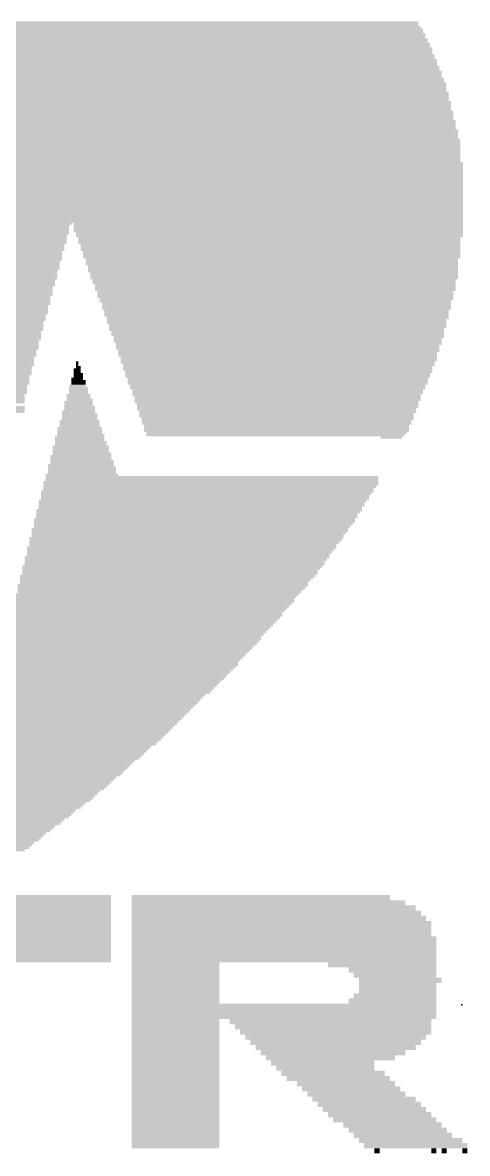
# Model space of a CAD drawing. Extents: x -21 to 88, y -12 to 76.
# Drawn here: x 57.427 to 59.324, y 33.714 to 38.538 of the extents above; entities that cross this region are included whole.
import ezdxf

# ---------------------------------------------------------------- set-up
doc = ezdxf.new("R2010")
doc.units = 0
for name, color, linetype in [('21', 253, 'CONTINUOUS'), ('22', 253, 'CONTINUOUS'), ('24', 7, 'CONTINUOUS')]:
    doc.layers.add(name, color=color, linetype=linetype)

# ---------------------------------------------------------------- blocks, each defined once
blk = doc.blocks.new('RECT')
blk.add_solid([(-0.5, -0.5), (0.5, -0.5), (-0.5, 0.5), (0.5, 0.5)])

msp = doc.modelspace()

# ---------------------------------------------------------------- linework, layer by layer
at = {"layer": '24'}
msp.add_point((59.3, 34.3485), dxfattribs=at)

# ---------------------------------------------------------------- block references
at = {"layer": '21'}
for p, xscale, yscale in [((57.1638, 34.8055), 1.2787, 0.022), ((57.1638, 34.7835), 1.2787, 0.022), ((58.4425, 34.8055), 1.1024, 0.022), ((58.4756, 34.7835), 1.1685, 0.022), ((57.1638, 34.7614), 1.2787, 0.022), ((57.1638, 34.7394), 1.2787, 0.022), ((58.4976, 34.7614), 1.2126, 0.022), ((58.5086, 34.7394), 1.2346, 0.022), ((57.1638, 34.7173), 1.2787, 0.022), ((57.1638, 34.6953), 1.2787, 0.0221), ((58.5197, 34.7173), 1.2567, 0.022), ((58.5307, 34.6953), 1.2787, 0.0221), ((57.1638, 34.6732), 1.2787, 0.022), ((57.1638, 34.6512), 1.2787, 0.022), ((57.1638, 34.6291), 1.2787, 0.022), ((58.5417, 34.6291), 1.3008, 0.022), ((58.5307, 34.6732), 1.2787, 0.022), ((58.5307, 34.6512), 1.2787, 0.022), ((57.1638, 34.6071), 1.2787, 0.022), ((57.1638, 34.585), 1.2787, 0.022), ((58.5417, 34.6071), 1.3008, 0.022), ((58.5417, 34.585), 1.3008, 0.022), ((57.1638, 34.563), 1.2787, 0.022), ((57.1638, 34.5409), 1.2787, 0.022), ((58.5417, 34.563), 1.3008, 0.022), ((58.5417, 34.5409), 1.3008, 0.022), ((58.0787, 34.5189), 0.3748, 0.022), ((58.0787, 34.4968), 0.3748, 0.022), ((58.9606, 34.5189), 0.463, 0.022), ((59.0047, 34.4968), 0.3748, 0.022), ((58.0787, 34.4748), 0.3748, 0.0221), ((58.0787, 34.4527), 0.3748, 0.022), ((59.0157, 34.4748), 0.3528, 0.0221), ((59.0378, 34.4527), 0.3528, 0.022), ((58.0787, 34.4307), 0.3748, 0.022), ((58.0787, 34.4087), 0.3748, 0.022), ((58.0787, 34.3866), 0.3748, 0.022), ((59.0157, 34.3866), 0.3528, 0.022), ((59.0268, 34.4307), 0.3307, 0.022), ((59.0268, 34.4087), 0.3307, 0.022), ((58.0787, 34.3646), 0.3748, 0.022), ((58.5417, 34.3425), 1.3008, 0.022), ((59.0047, 34.3646), 0.3748, 0.022), ((58.5417, 34.3205), 1.3008, 0.022), ((58.5417, 34.2984), 1.3008, 0.022), ((58.0787, 34.2764), 0.3748, 0.0221), ((58.0787, 34.2543), 0.3748, 0.022), ((58.7401, 34.2764), 0.8598, 0.0221), ((58.7512, 34.2543), 0.8378, 0.022), ((58.0787, 34.2323), 0.3748, 0.022), ((58.0787, 34.2102), 0.3748, 0.022), ((58.7622, 34.2323), 0.8157, 0.022), ((58.7622, 34.2102), 0.7717, 0.022), ((58.0787, 34.1882), 0.3748, 0.022), ((58.0787, 34.1661), 0.3748, 0.022), ((58.7622, 34.1882), 0.7276, 0.022), ((58.7622, 34.1661), 0.6835, 0.022), ((58.0787, 34.1441), 0.3748, 0.022), ((58.0787, 34.122), 0.3748, 0.022), ((58.0787, 34.1), 0.3748, 0.022), ((58.7512, 34.1441), 0.6173, 0.022), ((58.7401, 34.122), 0.5512, 0.022), ((58.7071, 34.1), 0.4409, 0.022), ((58.0787, 34.0779), 0.3748, 0.022), ((58.0787, 34.0559), 0.3748, 0.0221), ((58.7181, 34.0779), 0.4189, 0.022), ((58.7512, 34.0559), 0.4409, 0.0221), ((58.0787, 34.0339), 0.3748, 0.022), ((58.0787, 34.0118), 0.3748, 0.022), ((58.7732, 34.0339), 0.4409, 0.022), ((58.8063, 34.0118), 0.4189, 0.022), ((58.0787, 33.9898), 0.3748, 0.022), ((58.0787, 33.9677), 0.3748, 0.022), ((58.8283, 33.9898), 0.4189, 0.022), ((58.8504, 33.9677), 0.4189, 0.022), ((58.0787, 33.9457), 0.3748, 0.022), ((58.0787, 33.9236), 0.3748, 0.022), ((58.8835, 33.9457), 0.4409, 0.022), ((58.9055, 33.9236), 0.4409, 0.022), ((58.0787, 33.9016), 0.3748, 0.022), ((58.0787, 33.8795), 0.3748, 0.022), ((58.0787, 33.8575), 0.3748, 0.022), ((58.9275, 33.9016), 0.4409, 0.022), ((58.9496, 33.8795), 0.4409, 0.022), ((58.9716, 33.8575), 0.4409, 0.022), ((58.0787, 33.8354), 0.3748, 0.0221), ((58.0787, 33.8134), 0.3748, 0.022), ((59.0047, 33.8354), 0.4189, 0.0221), ((59.0268, 33.8134), 0.4189, 0.022), ((58.0787, 33.7913), 0.3748, 0.022), ((58.0787, 33.7693), 0.3748, 0.022), ((59.0488, 33.7913), 0.4189, 0.022), ((59.0819, 33.7693), 0.4409, 0.022), ((58.0787, 33.7472), 0.3748, 0.022), ((59.1039, 33.7472), 0.4409, 0.022), ((58.9386, 33.7252), 0.022, 0.022), ((59.1811, 33.7252), 0.022, 0.022), ((59.2252, 33.7252), 0.022, 0.022), ((59.3134, 33.7252), 0.022, 0.022)]:
    msp.add_blockref('RECT', p, dxfattribs=dict(at, xscale=xscale, yscale=yscale))
at = {"layer": '22', "yscale": 0.01, "rotation": 180}
for p, xscale in [((56.52, 38.5385), 5.19), ((58.015, 38.5285), 2.2), ((58.02, 38.5185), 2.21), ((58.025, 38.5085), 2.22), ((58.025, 38.4985), 2.22), ((58.035, 38.4885), 2.22), ((58.035, 38.4785), 2.22), ((58.04, 38.4685), 2.23), ((58.04, 38.4585), 2.23), ((58.05, 38.4485), 2.23), ((58.05, 38.4385), 2.23), ((58.055, 38.4285), 2.24), ((58.055, 38.4185), 2.24), ((58.06, 38.4085), 2.23), ((58.065, 38.3985), 2.24), ((58.065, 38.3885), 2.24), ((58.07, 38.3785), 2.25), ((58.075, 38.3685), 2.24), ((58.075, 38.3585), 2.24), ((58.08, 38.3485), 2.25), ((58.08, 38.3385), 2.25), ((58.085, 38.3285), 2.26), ((58.09, 38.3185), 2.25), ((58.09, 38.3085), 2.25), ((58.095, 38.2985), 2.26), ((58.095, 38.2885), 2.26), ((58.105, 38.2785), 2.26), ((58.11, 38.2685), 2.25), ((58.11, 38.2585), 2.25), ((58.11, 38.2485), 2.25), ((58.12, 38.2385), 2.25), ((58.12, 38.2285), 2.25), ((58.12, 38.2185), 2.25), ((58.12, 38.2085), 2.25), ((58.125, 38.1985), 2.26), ((58.13, 38.1885), 2.25), ((58.13, 38.1785), 2.25), ((58.13, 38.1685), 2.25), ((58.135, 38.1585), 2.26), ((58.135, 38.1485), 2.26), ((58.14, 38.1385), 2.25), ((58.14, 38.1285), 2.25), ((58.145, 38.1185), 2.26), ((58.145, 38.1085), 2.26), ((58.145, 38.0985), 2.26), ((58.15, 38.0885), 2.25), ((58.155, 38.0785), 2.26), ((58.155, 38.0685), 2.26), ((58.155, 38.0585), 2.26), ((58.155, 38.0485), 2.26), ((58.165, 38.0385), 2.26), ((58.165, 38.0285), 2.26), ((58.165, 38.0185), 2.26), ((58.165, 38.0085), 2.26), ((58.165, 37.9985), 2.26), ((58.17, 37.9885), 2.25), ((58.17, 37.9785), 2.25), ((58.17, 37.9685), 2.25), ((58.17, 37.9585), 2.25), ((58.17, 37.9485), 2.25), ((58.18, 37.9385), 2.25), ((58.18, 37.9285), 2.25), ((58.18, 37.9185), 2.25), ((58.18, 37.9085), 2.25), ((58.18, 37.8985), 2.25), ((58.185, 37.8885), 2.24), ((58.185, 37.8785), 2.24), ((58.185, 37.8685), 2.24), ((58.185, 37.8585), 2.24), ((58.185, 37.8485), 2.24), ((58.19, 37.8385), 2.23), ((58.19, 37.8285), 2.23), ((58.19, 37.8185), 2.23), ((58.19, 37.8085), 2.23), ((58.19, 37.7985), 2.23), ((58.195, 37.7885), 2.22), ((58.195, 37.7785), 2.22), ((58.195, 37.7685), 2.22), ((58.195, 37.7585), 2.22), ((58.195, 37.7485), 2.22), ((58.2, 37.7385), 2.21), ((58.2, 37.7285), 2.21), ((58.2, 37.7185), 2.21), ((58.2, 37.7085), 2.21), ((58.2, 37.6985), 2.21), ((58.205, 37.6885), 2.2), ((57.37, 37.6785), 0.53), ((58.475, 37.6785), 1.66), ((57.365, 37.6685), 0.52), ((57.365, 37.6585), 0.52), ((57.365, 37.6485), 0.52), ((57.36, 37.6285), 0.51), ((57.37, 37.6385), 0.51), ((58.475, 37.6685), 1.66), ((58.475, 37.6585), 1.66), ((58.475, 37.6485), 1.66), ((58.48, 37.6385), 1.65), ((58.48, 37.6285), 1.65), ((57.36, 37.6185), 0.51), ((57.36, 37.6085), 0.51), ((57.36, 37.5985), 0.51), ((57.36, 37.5885), 0.49), ((57.36, 37.5785), 0.49), ((58.48, 37.6185), 1.63), ((58.48, 37.6085), 1.63), ((58.48, 37.5985), 1.63), ((58.485, 37.5885), 1.62), ((58.485, 37.5785), 1.62), ((57.36, 37.5685), 0.49), ((57.355, 37.5585), 0.48), ((57.355, 37.5485), 0.48), ((57.36, 37.5385), 0.47), ((57.36, 37.5285), 0.47), ((58.485, 37.5685), 1.62), ((58.49, 37.5585), 1.61), ((58.49, 37.5485), 1.61), ((58.49, 37.5385), 1.61), ((58.49, 37.5285), 1.59), ((57.355, 37.5185), 0.46), ((57.355, 37.5085), 0.46), ((57.355, 37.4985), 0.46), ((57.36, 37.4885), 0.45), ((58.49, 37.5185), 1.59), ((58.49, 37.5085), 1.59), ((58.495, 37.4985), 1.58), ((58.495, 37.4885), 1.58), ((57.355, 37.4785), 0.44), ((57.355, 37.4685), 0.44), ((57.355, 37.4585), 0.44), ((57.355, 37.4485), 0.44), ((57.355, 37.4385), 0.42), ((58.495, 37.4785), 1.58), ((58.5, 37.4685), 1.57), ((58.5, 37.4585), 1.57), ((58.5, 37.4485), 1.57), ((58.5, 37.4385), 1.55), ((57.355, 37.4285), 0.42), ((57.355, 37.4185), 0.42), ((57.35, 37.4085), 0.41), ((57.35, 37.3985), 0.41), ((57.355, 37.3885), 0.4), ((58.5, 37.4285), 1.55), ((58.505, 37.4185), 1.54), ((58.505, 37.4085), 1.54), ((58.505, 37.3985), 1.54), ((58.505, 37.3885), 1.52), ((57.355, 37.3785), 0.4), ((57.35, 37.3685), 0.39), ((57.35, 37.3585), 0.39), ((57.35, 37.3485), 0.39), ((57.355, 37.3385), 0.38), ((58.505, 37.3785), 1.52), ((58.505, 37.3685), 1.52), ((58.51, 37.3585), 1.51), ((58.505, 37.3485), 1.5), ((58.51, 37.3385), 1.49), ((57.35, 37.3285), 0.37), ((57.35, 37.3185), 0.37), ((57.35, 37.3085), 0.37), ((57.35, 37.2985), 0.37), ((57.35, 37.2885), 0.35), ((58.51, 37.3285), 1.49), ((58.51, 37.3185), 1.49), ((58.51, 37.3085), 1.47), ((58.51, 37.2985), 1.47), ((58.51, 37.2885), 1.47), ((57.35, 37.2785), 0.35), ((57.35, 37.2685), 0.35), ((57.345, 37.2585), 0.34), ((57.35, 37.2485), 0.33), ((58.515, 37.2785), 1.46), ((58.51, 37.2685), 1.45), ((58.51, 37.2585), 1.45), ((58.515, 37.2485), 1.44), ((57.355, 37.2385), 0.32), ((57.355, 37.2285), 0.32), ((57.35, 37.2185), 0.31), ((57.35, 37.2085), 0.31), ((57.35, 37.1985), 0.31), ((58.515, 37.2385), 1.44), ((58.51, 37.2285), 1.43), ((58.515, 37.2185), 1.42), ((58.515, 37.2085), 1.42), ((58.52, 37.1985), 1.41), ((57.355, 37.1885), 0.3), ((57.35, 37.1785), 0.29), ((57.35, 37.1685), 0.29), ((57.35, 37.1585), 0.29), ((57.355, 37.1485), 0.28), ((58.515, 37.1885), 1.4), ((58.515, 37.1785), 1.4), ((58.52, 37.1685), 1.39), ((58.515, 37.1585), 1.38), ((58.515, 37.1485), 1.38), ((57.35, 37.1385), 0.27), ((57.35, 37.1285), 0.27), ((57.35, 37.1185), 0.27), ((57.345, 37.1085), 0.26), ((57.35, 37.0985), 0.25), ((58.52, 37.1385), 1.37), ((58.515, 37.1285), 1.36), ((58.515, 37.1185), 1.36), ((58.52, 37.1085), 1.35), ((58.52, 37.0985), 1.35), ((57.35, 37.0885), 0.25), ((57.35, 37.0785), 0.25), ((57.345, 37.0685), 0.24), ((57.345, 37.0585), 0.24), ((57.35, 37.0485), 0.23), ((57.66, 37.0585), 0.03), ((57.66, 37.0485), 0.03), ((57.66, 37.0885), 0.01), ((57.66, 37.0785), 0.01), ((57.665, 37.0685), 0.02), ((58.515, 37.0885), 1.34), ((58.52, 37.0785), 1.33), ((58.515, 37.0685), 1.32), ((58.515, 37.0585), 1.32), ((58.52, 37.0485), 1.31), ((57.35, 37.0385), 0.23), ((57.345, 37.0285), 0.22), ((57.345, 37.0185), 0.22), ((57.345, 37.0085), 0.22), ((57.35, 36.9985), 0.21), ((57.66, 37.0185), 0.05), ((57.665, 37.0085), 0.06), ((57.665, 36.9985), 0.06), ((57.665, 37.0385), 0.04), ((57.665, 37.0285), 0.04), ((58.515, 37.0385), 1.3), ((58.515, 37.0285), 1.3), ((58.515, 37.0185), 1.28), ((58.515, 37.0085), 1.28), ((58.515, 36.9985), 1.28), ((57.345, 36.9885), 0.2), ((57.345, 36.9785), 0.2), ((57.345, 36.9685), 0.2), ((57.345, 36.9585), 0.2), ((57.66, 36.9885), 0.07), ((57.665, 36.9785), 0.08), ((57.665, 36.9685), 0.08), ((57.665, 36.9585), 0.08), ((58.515, 36.9885), 1.26), ((58.515, 36.9785), 1.26), ((58.515, 36.9685), 1.24), ((58.515, 36.9585), 1.24), ((57.345, 36.9485), 0.18), ((57.345, 36.9385), 0.18), ((57.345, 36.9285), 0.18), ((57.345, 36.9185), 0.18), ((57.665, 36.9185), 0.12), ((57.665, 36.9085), 0.12), ((57.665, 36.9485), 0.1), ((57.665, 36.9385), 0.1), ((57.67, 36.9285), 0.11), ((58.51, 36.9485), 1.23), ((58.515, 36.9385), 1.22), ((58.515, 36.9285), 1.22), ((58.51, 36.9185), 1.21), ((58.515, 36.9085), 1.2), ((57.35, 36.8985), 0.17), ((57.35, 36.8885), 0.17), ((57.35, 36.8785), 0.17), ((57.665, 36.8785), 0.14), ((57.67, 36.8685), 0.15), ((57.67, 36.8585), 0.15), ((57.67, 36.8985), 0.13), ((57.67, 36.8885), 0.13), ((58.515, 36.8985), 1.2), ((58.51, 36.8885), 1.19), ((58.515, 36.8785), 1.18), ((58.51, 36.8685), 1.17), ((58.51, 36.8585), 1.17), ((57.67, 36.8085), 0.19), ((57.67, 36.8385), 0.17), ((57.67, 36.8285), 0.17), ((57.67, 36.8185), 0.17), ((57.67, 36.8485), 0.15), ((58.515, 36.8485), 1.16), ((58.51, 36.8385), 1.15), ((58.51, 36.8285), 1.15), ((58.51, 36.8185), 1.13), ((58.51, 36.8085), 1.13), ((57.67, 36.7685), 0.21), ((57.67, 36.7585), 0.21), ((57.67, 36.7985), 0.19), ((57.67, 36.7885), 0.19), ((57.675, 36.7785), 0.2), ((58.51, 36.7985), 1.13), ((58.51, 36.7885), 1.11), ((58.505, 36.7785), 1.1), ((59, 36.7685), 0.09), ((57.675, 36.7285), 0.24), ((57.675, 36.7185), 0.24), ((57.675, 36.7085), 0.24), ((57.675, 36.7485), 0.22), ((57.675, 36.7385), 0.22), ((57.675, 36.6885), 0.26), ((57.675, 36.6785), 0.26), ((57.68, 36.6685), 0.27), ((57.68, 36.6985), 0.25), ((57.675, 36.6485), 0.28), ((57.68, 36.6385), 0.29), ((57.68, 36.6285), 0.29), ((57.68, 36.6185), 0.29), ((57.68, 36.6585), 0.27), ((58.23, 36.5785), 1.43), ((58.23, 36.5685), 1.43), ((57.68, 36.6085), 0.31), ((58.235, 36.5985), 1.42), ((58.235, 36.5885), 1.42), ((58.215, 36.5385), 1.42), ((58.21, 36.5285), 1.41), ((58.205, 36.5185), 1.4), ((58.225, 36.5585), 1.42), ((58.22, 36.5485), 1.41), ((58.195, 36.4985), 1.4), ((58.19, 36.4885), 1.39), ((58.19, 36.4785), 1.39), ((58.185, 36.4685), 1.38), ((58.205, 36.5085), 1.4), ((58.16, 36.4185), 1.37), ((58.18, 36.4585), 1.39), ((58.175, 36.4485), 1.38), ((58.17, 36.4385), 1.37), ((58.17, 36.4285), 1.37), ((58.14, 36.3785), 1.35), ((58.16, 36.4085), 1.37), ((58.155, 36.3985), 1.36), ((58.15, 36.3885), 1.35), ((58.125, 36.3385), 1.34), ((58.12, 36.3285), 1.33), ((58.14, 36.3685), 1.35), ((58.135, 36.3585), 1.34), ((58.13, 36.3485), 1.33), ((58.105, 36.2985), 1.32), ((58.1, 36.2885), 1.31), ((58.095, 36.2785), 1.3), ((58.115, 36.3185), 1.32), ((58.11, 36.3085), 1.31), ((58.085, 36.2585), 1.3), ((58.08, 36.2485), 1.29), ((58.075, 36.2385), 1.28), ((58.075, 36.2285), 1.28), ((58.09, 36.2685), 1.29), ((58.045, 36.1785), 1.26), ((58.065, 36.2185), 1.28), ((58.06, 36.2085), 1.27), ((58.055, 36.1985), 1.26), ((58.055, 36.1885), 1.26), ((58.025, 36.1385), 1.24), ((58.04, 36.1685), 1.25), ((58.035, 36.1585), 1.24), ((58.03, 36.1485), 1.23), ((58, 36.0985), 1.21), ((57.995, 36.0885), 1.2), ((58.02, 36.1285), 1.23), ((58.015, 36.1185), 1.22), ((58.01, 36.1085), 1.21), ((57.98, 36.0585), 1.19), ((57.975, 36.0485), 1.18), ((57.97, 36.0385), 1.17), ((57.99, 36.0785), 1.19), ((57.99, 36.0685), 1.19), ((57.955, 36.0185), 1.16), ((57.955, 36.0085), 1.16), ((57.95, 35.9985), 1.15), ((57.945, 35.9885), 1.14), ((57.965, 36.0285), 1.16), ((57.91, 35.9385), 1.11), ((57.935, 35.9785), 1.14), ((57.93, 35.9685), 1.13), ((57.925, 35.9585), 1.12), ((57.92, 35.9485), 1.11), ((57.89, 35.8985), 1.09), ((57.885, 35.8885), 1.08), ((57.905, 35.9285), 1.1), ((57.9, 35.9185), 1.09), ((57.9, 35.9085), 1.09), ((57.865, 35.8585), 1.06), ((57.86, 35.8485), 1.05), ((57.88, 35.8785), 1.07), ((57.875, 35.8685), 1.06), ((57.84, 35.8185), 1.03), ((57.835, 35.8085), 1.02), ((57.835, 35.7985), 1.02), ((57.855, 35.8385), 1.04), ((57.85, 35.8285), 1.03), ((57.45, 35.7785), 1.75), ((57.445, 35.7685), 1.74), ((57.44, 35.7585), 1.73), ((57.435, 35.7485), 1.72), ((57.83, 35.7885), 1.01), ((57.425, 35.7385), 1.72), ((57.42, 35.7285), 1.71), ((57.415, 35.7185), 1.7), ((57.41, 35.7085), 1.69), ((57.405, 35.6985), 1.68), ((57.4, 35.6885), 1.67), ((57.395, 35.6785), 1.66), ((57.385, 35.6685), 1.64), ((57.38, 35.6585), 1.63), ((57.375, 35.6485), 1.62), ((57.34, 35.6085), 1.61), ((57.335, 35.5985), 1.6), ((57.36, 35.6385), 1.63), ((57.355, 35.6285), 1.62), ((57.35, 35.6185), 1.61), ((57.31, 35.5585), 1.57), ((57.33, 35.5885), 1.59), ((57.325, 35.5785), 1.58), ((57.32, 35.5685), 1.57), ((57.305, 35.5485), 1.56), ((57.3, 35.5385), 1.55), ((57.295, 35.5285), 1.54), ((57.29, 35.5185), 1.53), ((57.285, 35.5085), 1.52), ((57.275, 35.4985), 1.52), ((57.27, 35.4885), 1.51), ((57.265, 35.4785), 1.5), ((57.26, 35.4685), 1.49), ((57.255, 35.4585), 1.48), ((57.24, 35.4485), 1.47), ((57.235, 35.4385), 1.46), ((57.23, 35.4285), 1.45), ((57.225, 35.4185), 1.44), ((57.22, 35.4085), 1.43), ((57.2, 35.3885), 1.41), ((57.195, 35.3785), 1.4), ((57.19, 35.3685), 1.39), ((57.185, 35.3585), 1.38), ((57.215, 35.3985), 1.42), ((57.17, 35.3385), 1.37), ((57.165, 35.3285), 1.36), ((57.155, 35.3185), 1.34), ((57.18, 35.3485), 1.37), ((57.13, 35.2785), 1.31), ((57.125, 35.2685), 1.3), ((57.15, 35.3085), 1.33), ((57.145, 35.2985), 1.32), ((57.14, 35.2885), 1.31), ((57.115, 35.2585), 1.28), ((57.11, 35.2485), 1.27), ((57.105, 35.2385), 1.26), ((57.1, 35.2285), 1.25), ((57.095, 35.2185), 1.24), ((57.08, 35.2085), 1.23), ((57.075, 35.1985), 1.22), ((57.07, 35.1885), 1.21), ((57.06, 35.1785), 1.19), ((57.055, 35.1685), 1.18), ((57.04, 35.1485), 1.17), ((57.03, 35.1385), 1.15), ((57.025, 35.1285), 1.14), ((57.02, 35.1185), 1.13), ((57.05, 35.1585), 1.17), ((57, 35.0985), 1.11), ((56.995, 35.0885), 1.1), ((56.985, 35.0785), 1.08), ((56.98, 35.0685), 1.07), ((57.01, 35.1085), 1.11), ((56.955, 35.0385), 1.04), ((56.95, 35.0285), 1.03), ((56.975, 35.0585), 1.06), ((56.97, 35.0485), 1.05), ((56.945, 35.0185), 1.02)]:
    msp.add_blockref('RECT', p, dxfattribs=dict(at, xscale=xscale))
msp.add_blockref('RECT', (56.935, 35.0085), dxfattribs=at)

doc.saveas('drawing.dxf')
